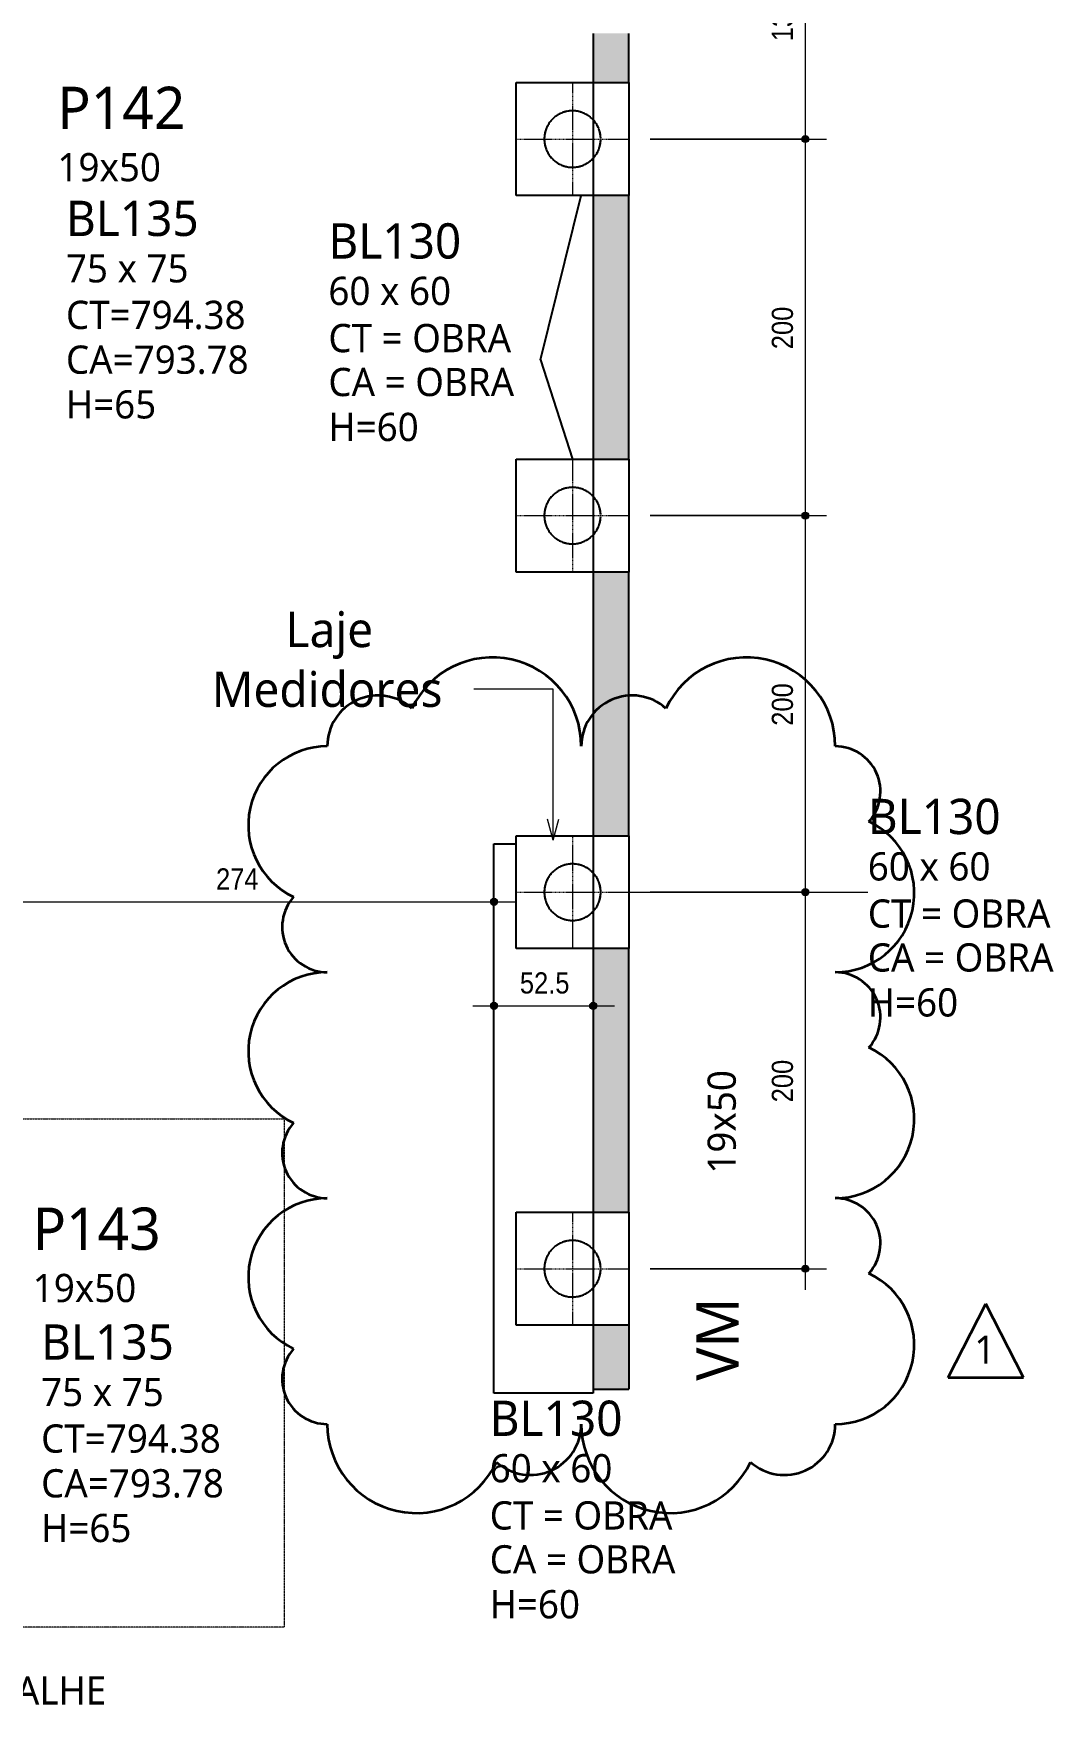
# Model space of a CAD drawing. Extents: x -2131 to 52870, y -3196 to 88043.
# Drawn here: x 46011 to 46553, y -1084 to -196 of the extents above; entities that cross this region are included whole.
import ezdxf

# ---------------------------------------------------------------- set-up
doc = ezdxf.new("R2010")
doc.units = 0
for name, pattern in [('Hidden', [0.714375, 0.47625, -0.238125]), ('Hidden 1_5', [0.22, 0.15, -0.07]), ('Traço', [0.635, 0.3175, -0.3175])]:
    doc.linetypes.add(name, pattern=pattern)
for name, color, linetype, lineweight in [('A-ANNO-DIMS', 7, 'Continuous', 9), ('A-ANNO-DIMS-75', 7, 'Continuous', 9), ('A-DETL-THIN', 7, 'Continuous', 25), ('A-FLOR', 7, 'Continuous', 25), ('G-ANNO-TEXT', 7, 'Continuous', 9), ('S-BEAM', 7, 'Continuous', 25), ('S-BEAM-HDLN', 7, 'Traço', 25), ('S-BEAM-IDEN', 7, 'Continuous', 9), ('S-COLS-IDEN', 7, 'Continuous', 9), ('S-FNDN', 7, 'Continuous', 25), ('S-FNDN-HDLN', 7, 'Traço', 18), ('S-FNDN-IDEN', 7, 'Continuous', 9)]:
    doc.layers.add(name, color=color, linetype=linetype, lineweight=lineweight)
doc.layers.add('A-DETL', color=7, linetype='Continuous', lineweight=18, true_color=0x00a600)
doc.layers.add('G-ANNO-REVC', color=1, linetype='Continuous', lineweight=35, true_color=0xff0000)
doc.styles.add('Fira Sans_3', font='', dxfattribs={"width": 0.9, "height": 11.25})
doc.styles.add('Gadugi', font='gadugi.ttf', dxfattribs={"height": 15})
doc.styles.add('Gadugi_6', font='gadugi.ttf', dxfattribs={"height": 22.5})
doc.styles.add('Gadugi_7', font='gadugi.ttf', dxfattribs={"height": 0.2})
doc.styles.add('Gadugi_8', font='gadugi.ttf', dxfattribs={"height": 18.75})
doc.styles.get('Fira Sans_3').set_extended_font_data('Fira Sans')
doc.dimstyles.new('PED_1_5mm_ESQ_3', dxfattribs={"dimscale": 30.48, "dimtxt": 15.344768, "dimasz": 0.492126, "dimexe": 0.369094, "dimexo": 0.369094, "dimgap": 0.073819, "dimtad": 1, "dimdec": 1, "dimrnd": 0.5, "dimdsep": 46, "dimtxsty": 'Fira Sans_3', "dimblk1": 'DOTSMALL', "dimblk2": 'DOTSMALL', "dimsah": 1, "dimcen": 0.09, "dimdle": 0.369094, "dimazin": 0, "dimtfac": 1, "dimtdec": 4, "dimtix": 1, "dimtmove": 0, "dimatfit": 3, "dimfxl": 1, "dimtvp": 1, "dimtolj": 1, "dimtzin": 0, "dimarcsym": 2})
doc.dimstyles.new('PED_1_5mm_ESQ_7', dxfattribs={"dimscale": 30.48, "dimtxt": 15.344768, "dimasz": 0.492126, "dimexe": 0.369094, "dimexo": 0.369094, "dimgap": 0.073819, "dimtad": 1, "dimdec": 1, "dimrnd": 0.5, "dimdsep": 46, "dimtxsty": 'Fira Sans_3', "dimblk1": 'DOTSMALL', "dimblk2": 'DOTSMALL', "dimsah": 1, "dimcen": 0.09, "dimdle": 0.369094, "dimazin": 0, "dimtfac": 1, "dimtdec": 4, "dimtix": 1, "dimtmove": 0, "dimatfit": 3, "dimfxl": 1, "dimtvp": 1, "dimtolj": 1, "dimtzin": 0, "dimarcsym": 2})

# ---------------------------------------------------------------- blocks, each defined once
blk = doc.blocks.new('PED_BLRET-1EST_R01_2019_muro_ - 60x60x60-3843966-PL C 001 - FORMA DO TÉRREO')
at = {"layer": 'S-FNDN', "linetype": 'Hidden', "lineweight": 18}
for p, q in [((0, 30), (0, -30)), ((-30, 0), (30, 0))]:
    blk.add_line(p, q, dxfattribs=at)
at = {"layer": 'S-FNDN-HDLN'}
blk.add_circle((0, 0), 15, dxfattribs=at)
blk = doc.blocks.new('DIMBLOCK178-PL C 001 - FORMA DO TÉRREO')
at = {"layer": 'A-ANNO-DIMS-75', "transparency": 16777216}
h = blk.add_hatch(color=256, dxfattribs=at)
edge = h.paths.add_edge_path(flags=0)
edge.add_arc((45981.18, -657.23), 1.88, 0, 360)
h = blk.add_hatch(color=256, dxfattribs=at)
edge = h.paths.add_edge_path(flags=0)
edge.add_arc((46255.38, -657.23), 1.88, 0, 360)
for p, q in [((45981.18, -678.19), (45981.18, -645.98)), ((46255.38, -665.83), (46255.38, -645.98)), ((45969.93, -657.23), (46266.63, -657.23)), ((45981.18, -657.23), (45981.18, -678.19)), ((46255.38, -657.23), (46255.38, -665.83))]:
    blk.add_line(p, q, dxfattribs=at)
for centre in [(45981.18, -657.23), (46255.38, -657.23)]:
    blk.add_circle(centre, 1.88, dxfattribs=at)
at = {"layer": 'A-ANNO-DIMS-75', "color": 0, "transparency": 16777216, "insert": (46107.66, -639.4), "char_height": 11.25, "width": 25.4959, "attachment_point": 1, "line_spacing_factor": 1.049215, "style": 'Fira Sans_3'}
blk.add_mtext('274', dxfattribs=at)
blk = doc.blocks.new('_DotSmall')
at = {"color": 0, "linetype": 'ByBlock', "const_width": 0.5}
blk.add_lwpolyline([(-0.0625, 0, 1), (0.0625, 0, 1)], format="xyb", close=True, dxfattribs=at)
blk = doc.blocks.new('DIMBLOCK179-PL C 001 - FORMA DO TÉRREO')
at = {"layer": 'A-ANNO-DIMS-75', "transparency": 16777216}
h = blk.add_hatch(color=256, dxfattribs=at)
edge = h.paths.add_edge_path(flags=0)
edge.add_arc((46255.38, -712.46), 1.88, 0, 360)
h = blk.add_hatch(color=256, dxfattribs=at)
edge = h.paths.add_edge_path(flags=0)
edge.add_arc((46308.11, -712.46), 1.88, 0, 360)
for p, q in [((46255.38, -721.06), (46255.38, -701.21)), ((46308.11, -721.06), (46308.11, -701.21)), ((46244.13, -712.46), (46319.36, -712.46)), ((46255.38, -712.46), (46255.38, -721.06)), ((46308.11, -712.46), (46308.11, -721.06))]:
    blk.add_line(p, q, dxfattribs=at)
for centre in [(46255.38, -712.46), (46308.11, -712.46)]:
    blk.add_circle(centre, 1.88, dxfattribs=at)
at = {"layer": 'A-ANNO-DIMS-75', "color": 0, "transparency": 16777216, "insert": (46269.15, -694.63), "char_height": 11.25, "width": 30.2174, "attachment_point": 1, "line_spacing_factor": 1.049215, "style": 'Fira Sans_3'}
blk.add_mtext('52.5', dxfattribs=at)
blk = doc.blocks.new('DIMBLOCK587-PL C 001 - FORMA DO TÉRREO')
at = {"layer": 'A-ANNO-DIMS-75', "transparency": 16777216}
h = blk.add_hatch(color=256, dxfattribs=at)
edge = h.paths.add_edge_path(flags=0)
edge.add_arc((46420.87, -652.06), 1.88, 0, 360)
h = blk.add_hatch(color=256, dxfattribs=at)
edge = h.paths.add_edge_path(flags=0)
edge.add_arc((46420.87, -852.06), 1.88, 0, 360)
for p, q in [((46338.36, -652.06), (46432.12, -652.06)), ((46420.87, -652.06), (46338.36, -652.06)), ((46420.87, -863.31), (46420.87, -652.06)), ((46338.36, -852.06), (46432.12, -852.06)), ((46420.87, -852.06), (46338.36, -852.06))]:
    blk.add_line(p, q, dxfattribs=at)
for centre in [(46420.87, -652.06), (46420.87, -852.06)]:
    blk.add_circle(centre, 1.88, dxfattribs=at)
at = {"layer": 'A-ANNO-DIMS-75', "color": 0, "transparency": 16777216, "insert": (46403.04, -763.67), "char_height": 11.25, "width": 27.8567, "attachment_point": 1, "rotation": 90, "line_spacing_factor": 1.049215, "style": 'Fira Sans_3'}
blk.add_mtext('200', dxfattribs=at)
blk = doc.blocks.new('DIMBLOCK588-PL C 001 - FORMA DO TÉRREO')
at = {"layer": 'A-ANNO-DIMS-75', "transparency": 16777216}
h = blk.add_hatch(color=256, dxfattribs=at)
edge = h.paths.add_edge_path(flags=0)
edge.add_arc((46420.87, -452.06), 1.88, 0, 360)
h = blk.add_hatch(color=256, dxfattribs=at)
edge = h.paths.add_edge_path(flags=0)
edge.add_arc((46420.87, -652.06), 1.88, 0, 360)
for p, q in [((46338.36, -452.06), (46432.12, -452.06)), ((46420.87, -452.06), (46338.36, -452.06)), ((46420.87, -652.06), (46420.87, -452.06)), ((46338.36, -652.06), (46432.12, -652.06)), ((46420.87, -652.06), (46338.36, -652.06))]:
    blk.add_line(p, q, dxfattribs=at)
for centre in [(46420.87, -452.06), (46420.87, -652.06)]:
    blk.add_circle(centre, 1.88, dxfattribs=at)
at = {"layer": 'A-ANNO-DIMS-75', "color": 0, "transparency": 16777216, "insert": (46403.04, -563.67), "char_height": 11.25, "width": 27.8567, "attachment_point": 1, "rotation": 90, "line_spacing_factor": 1.049215, "style": 'Fira Sans_3'}
blk.add_mtext('200', dxfattribs=at)
blk = doc.blocks.new('DIMBLOCK589-PL C 001 - FORMA DO TÉRREO')
at = {"layer": 'A-ANNO-DIMS-75', "transparency": 16777216}
h = blk.add_hatch(color=256, dxfattribs=at)
edge = h.paths.add_edge_path(flags=0)
edge.add_arc((46420.87, -252.06), 1.88, 0, 360)
h = blk.add_hatch(color=256, dxfattribs=at)
edge = h.paths.add_edge_path(flags=0)
edge.add_arc((46420.87, -452.06), 1.88, 0, 360)
for p, q in [((46338.36, -252.06), (46432.12, -252.06)), ((46420.87, -252.06), (46338.36, -252.06)), ((46420.87, -452.06), (46420.87, -252.06)), ((46338.36, -452.06), (46432.12, -452.06)), ((46420.87, -452.06), (46338.36, -452.06))]:
    blk.add_line(p, q, dxfattribs=at)
for centre in [(46420.87, -252.06), (46420.87, -452.06)]:
    blk.add_circle(centre, 1.88, dxfattribs=at)
at = {"layer": 'A-ANNO-DIMS-75', "color": 0, "transparency": 16777216, "insert": (46403.04, -363.67), "char_height": 11.25, "width": 27.8567, "attachment_point": 1, "rotation": 90, "line_spacing_factor": 1.049215, "style": 'Fira Sans_3'}
blk.add_mtext('200', dxfattribs=at)
blk = doc.blocks.new('DIMBLOCK590-PL C 001 - FORMA DO TÉRREO')
at = {"layer": 'A-ANNO-DIMS-75', "transparency": 16777216}
h = blk.add_hatch(color=256, dxfattribs=at)
edge = h.paths.add_edge_path(flags=0)
edge.add_arc((46420.87, -116.45), 1.88, 0, 360)
h = blk.add_hatch(color=256, dxfattribs=at)
edge = h.paths.add_edge_path(flags=0)
edge.add_arc((46420.87, -252.06), 1.88, 0, 360)
for p, q in [((46429.46, -116.45), (46409.62, -116.45)), ((46420.87, -252.06), (46420.87, -116.45)), ((46420.87, -116.45), (46429.46, -116.45)), ((46338.36, -252.06), (46432.12, -252.06)), ((46420.87, -252.06), (46338.36, -252.06))]:
    blk.add_line(p, q, dxfattribs=at)
for centre in [(46420.87, -116.45), (46420.87, -252.06)]:
    blk.add_circle(centre, 1.88, dxfattribs=at)
at = {"layer": 'A-ANNO-DIMS-75', "color": 0, "transparency": 16777216, "insert": (46403.04, -200.09), "char_height": 11.25, "width": 38.0078, "attachment_point": 1, "rotation": 90, "line_spacing_factor": 1.049215, "style": 'Fira Sans_3'}
blk.add_mtext('135.5', dxfattribs=at)
blk = doc.blocks.new('PED_TAG_BLOCO - BLOCO-3844252-PL C 001 - FORMA DO TÉRREO')
at = {"layer": 'S-FNDN-IDEN', "char_height": 0.2, "attachment_point": 1, "style": 'Gadugi_7'}
for s, insert, width in [('CT = OBRA', (-0.977, -0.998), 1.71561), ('CA = OBRA', (-0.977, -1.309), 1.7557)]:
    blk.add_mtext(s, dxfattribs=dict(at, insert=insert, width=width))
blk = doc.blocks.new('Family - ___-3895175-PL C 001 - FORMA DO TÉRREO')
at = {"layer": 'G-ANNO-REVC'}
for centre, radius, start, end in [((2014.5, -574.59), 47.25, 0, 154.79123), ((2149.5, -574.59), 47.25, 0, 154.79123), ((1953.75, -574.59), 27, 48.18969, 180), ((2088.75, -574.59), 27, 48.18969, 180), ((1926.75, -616.59), 42, 90, 244.79123), ((2196.75, -598.59), 24, 318.18969, 90), ((2196.75, -652.59), 42, 270, 64.79123), ((1926.75, -670.59), 24, 138.18969, 270), ((1926.75, -736.59), 42, 90, 244.79123), ((2196.75, -718.59), 24, 318.18969, 90), ((2196.75, -772.59), 42, 270, 64.79123), ((1926.75, -790.59), 24, 138.18969, 270), ((1926.75, -856.59), 42, 90, 244.79123), ((2196.75, -838.59), 24, 318.18969, 90), ((2196.75, -892.59), 42, 270, 64.79123), ((1926.75, -910.59), 24, 138.18969, 270), ((1974, -934.59), 47.25, 180, 334.79123), ((2034.75, -934.59), 27, 228.18969, 360), ((2109, -934.59), 47.25, 180, 334.79123), ((2169.75, -934.59), 27, 228.18969, 360)]:
    blk.add_arc(centre, radius, start, end, dxfattribs=at)

msp = doc.modelspace()

# ---------------------------------------------------------------- hatches: boundary and pattern name
at = {"layer": 'S-BEAM', "true_color": 0x800080}
for points in [[(46308.109, -222.058), (46327.109, -222.058), (46327.109, -195.949), (46308.109, -195.949)], [(46327.109, -422.058), (46327.109, -282.058), (46308.109, -282.058), (46308.109, -422.058)], [(46327.109, -622.058), (46327.109, -482.058), (46308.109, -482.058), (46308.109, -622.058)], [(46308.109, -822.058), (46327.109, -822.058), (46327.109, -682.058), (46308.109, -682.058), (46308.109, -794.071)], [(46308.109, -915.949), (46327.109, -915.949), (46327.109, -882.058), (46308.109, -882.058)]]:
    msp.add_hatch(color=216, dxfattribs=at).paths.add_polyline_path(points, flags=0)

# ---------------------------------------------------------------- linework, layer by layer
at = {"layer": 'A-DETL', "color": 7, "linetype": 'Hidden 1_5'}
for p, q in [((45863.849, -772.396), (46143.849, -772.396)), ((46143.849, -772.396), (46143.849, -1042.396)), ((46143.849, -1042.396), (45863.849, -1042.396))]:
    msp.add_line(p, q, dxfattribs=at)
at = {"layer": 'A-DETL', "color": 1, "lineweight": 35, "true_color": 0xff0000}
for p, q in [((46496.79, -909.85), (46516.766, -870.646)), ((46536.741, -909.85), (46516.766, -870.646)), ((46496.79, -909.85), (46536.741, -909.85))]:
    msp.add_line(p, q, dxfattribs=at)
at = {"layer": 'A-DETL-THIN'}
for q in [(46301.808, -282.058), (46297.173, -422.058)]:
    msp.add_line((46280.039, -369.37), q, dxfattribs=at)
at = {"layer": 'A-FLOR'}
for p, q in [((46255.375, -626.404), (46267.109, -626.314)), ((46255.375, -918.161), (46255.375, -626.404)), ((46308.109, -918.161), (46255.375, -918.161)), ((46308.109, -915.949), (46308.109, -918.161))]:
    msp.add_line(p, q, dxfattribs=at)
at = {"layer": 'G-ANNO-TEXT'}
for p, q in [((46245.145, -544.279), (46244.669, -544.279)), ((46286.803, -544.279), (46245.145, -544.279)), ((46286.803, -624.493), (46286.803, -544.279)), ((46286.803, -624.493), (46283.788, -613.243)), ((46286.803, -624.493), (46289.817, -613.243))]:
    msp.add_line(p, q, dxfattribs=at)
at = {"layer": 'S-BEAM'}
for p, q in [((46308.109, -195.949), (46308.109, -222.058)), ((46327.109, -222.058), (46327.109, -195.949)), ((46308.109, -282.058), (46308.109, -422.058)), ((46327.109, -422.058), (46327.109, -282.058)), ((46308.109, -482.058), (46308.109, -622.058)), ((46327.109, -622.058), (46327.109, -482.058)), ((46308.109, -682.058), (46308.109, -822.058)), ((46327.109, -822.058), (46327.109, -682.058)), ((46308.109, -882.058), (46308.109, -915.949)), ((46327.109, -882.058), (46327.109, -915.949)), ((46308.109, -915.949), (46327.109, -915.949))]:
    msp.add_line(p, q, dxfattribs=at)
at = {"layer": 'S-BEAM-HDLN', "linetype": 'Continuous'}
for p, q in [((46308.109, -222.058), (46308.109, -282.058)), ((46308.109, -422.058), (46308.109, -482.058)), ((46308.109, -622.058), (46308.109, -682.058)), ((46308.109, -822.058), (46308.109, -882.058))]:
    msp.add_line(p, q, dxfattribs=at)
at = {"layer": 'S-FNDN'}
for p, q in [((46267.109, -282.058), (46267.109, -222.058)), ((46267.109, -222.058), (46327.109, -222.058)), ((46327.109, -222.058), (46327.109, -282.058)), ((46327.109, -282.058), (46267.109, -282.058)), ((46267.109, -482.058), (46267.109, -422.058)), ((46267.109, -422.058), (46327.109, -422.058)), ((46327.109, -422.058), (46327.109, -482.058)), ((46327.109, -482.058), (46267.109, -482.058)), ((46267.109, -682.058), (46267.109, -622.058)), ((46267.109, -622.058), (46327.109, -622.058)), ((46327.109, -622.058), (46327.109, -682.058)), ((46327.109, -682.058), (46267.109, -682.058)), ((46267.109, -882.058), (46267.109, -822.058)), ((46267.109, -822.058), (46327.109, -822.058)), ((46327.109, -822.058), (46327.109, -882.058)), ((46327.109, -882.058), (46267.109, -882.058))]:
    msp.add_line(p, q, dxfattribs=at)
for centre, start, end in [((46297.109, -252.058), 121.016297, 126.018631), ((46297.109, -252.058), 117.48585, 124.885927), ((46297.109, -252.058), 117.179599, 118.983703), ((46297.109, -252.058), 108.450788, 117.291754), ((46297.109, -252.058), 103.913726, 110.141308), ((46297.109, -252.058), 100.706521, 108.020047), ((46297.109, -252.058), 101.433224, 103.755831), ((46297.109, -252.058), 91.621604, 100.52478), ((46297.109, -252.058), 87.737574, 94.335173), ((46297.109, -252.058), 83.929642, 91.112734), ((46297.109, -252.058), 85.664827, 87.551494), ((46297.109, -252.058), 74.757938, 83.758746), ((46297.109, -252.058), 71.521963, 78.566776), ((46297.109, -252.058), 67.154659, 74.136178), ((46297.109, -252.058), 69.858692, 71.295063), ((46297.109, -252.058), 57.830028, 66.993359), ((46297.109, -252.058), 55.228742, 62.820401), ((46297.109, -252.058), 50.38113, 57.03082), ((46297.109, -252.058), 164.355085, 168.478037), ((46297.109, -252.058), 158.84132, 167.602625), ((46297.109, -252.058), 151.054897, 158.546166), ((46297.109, -252.058), 152.448506, 158.35287), ((46297.109, -252.058), 148.636479, 152.262426), ((46297.109, -252.058), 142.054812, 150.830122), ((46297.109, -252.058), 141.758492, 142.053805), ((46297.109, -252.058), 134.268335, 141.725117), ((46297.109, -252.058), 136.244169, 141.080644), ((46297.109, -252.058), 132.912365, 136.086274), ((46297.109, -252.058), 125.259397, 134.060043), ((46297.109, -252.058), 53.981369, 54.937558), ((46297.109, -252.058), 40.760553, 50.228379), ((46297.109, -252.058), 38.759958, 47.087635), ((46297.109, -252.058), 33.608694, 39.641868), ((46297.109, -252.058), 37.946195, 38.35287), ((46297.109, -252.058), 23.266097, 33.463606), ((46297.109, -252.058), 21.758492, 31.363521), ((46297.109, -252.058), 16.837055, 21.401851), ((46297.109, -252.058), 2.796196, 16.698873), ((46297.109, -252.058), 1.596983, 15.644915), ((46297.109, -252.058), 175.62159, 180), ((46297.109, -252.058), 180, 184.37841), ((46297.109, -252.058), 175.228742, 178.403017), ((46297.109, -252.058), 181.596983, 184.771258), ((46297.109, -252.058), 167.846765, 175.354381), ((46297.109, -252.058), 184.645619, 192.153235), ((46297.109, -252.058), 168.704937, 174.937558), ((46297.109, -252.058), 185.062442, 191.295063), ((46297.109, -252.058), 191.521963, 195.644915), ((46297.109, -252.058), 192.397375, 201.15868), ((46297.109, -252.058), 338.598149, 343.162945), ((46297.109, -252.058), 343.301127, 357.203804), ((46297.109, -252.058), 344.355085, 358.403017), ((46297.109, -252.058), 201.453834, 208.945103), ((46297.109, -252.058), 201.64713, 207.551494), ((46297.109, -252.058), 207.737574, 211.363521), ((46297.109, -252.058), 209.169878, 217.945188), ((46297.109, -252.058), 217.946195, 218.241508), ((46297.109, -252.058), 218.274883, 225.731665), ((46297.109, -252.058), 218.919356, 223.755831), ((46297.109, -252.058), 223.913726, 227.087635), ((46297.109, -252.058), 225.939957, 234.740603), ((46297.109, -252.058), 233.981369, 238.983703), ((46297.109, -252.058), 235.114073, 242.51415), ((46297.109, -252.058), 241.016297, 242.820401), ((46297.109, -252.058), 242.708246, 251.549212), ((46297.109, -252.058), 249.858692, 256.086274), ((46297.109, -252.058), 285.863822, 292.845341), ((46297.109, -252.058), 288.704937, 290.141308), ((46297.109, -252.058), 293.006641, 302.169972), ((46297.109, -252.058), 297.179599, 304.771258), ((46297.109, -252.058), 302.96918, 309.61887), ((46297.109, -252.058), 305.062442, 306.018631), ((46297.109, -252.058), 309.771621, 319.239447), ((46297.109, -252.058), 312.912365, 321.240042), ((46297.109, -252.058), 320.358132, 326.391306), ((46297.109, -252.058), 321.64713, 322.053805), ((46297.109, -252.058), 326.536394, 336.733903), ((46297.109, -252.058), 328.636479, 338.241508), ((46297.109, -252.058), 251.979953, 259.293479), ((46297.109, -252.058), 256.244169, 258.566776), ((46297.109, -252.058), 259.47522, 268.378396), ((46297.109, -252.058), 265.664827, 272.262426), ((46297.109, -252.058), 268.887266, 276.070358), ((46297.109, -252.058), 272.448506, 274.335173), ((46297.109, -252.058), 276.241254, 285.242062), ((46297.109, -252.058), 281.433224, 288.478037), ((46297.109, -452.058), 142.054812, 150.830122), ((46297.109, -452.058), 141.758492, 142.053805), ((46297.109, -452.058), 134.268335, 141.725117), ((46297.109, -452.058), 136.244169, 141.080644), ((46297.109, -452.058), 132.912365, 136.086274), ((46297.109, -452.058), 125.259397, 134.060043), ((46297.109, -452.058), 121.016297, 126.018631), ((46297.109, -452.058), 117.48585, 124.885927), ((46297.109, -452.058), 117.179599, 118.983703), ((46297.109, -452.058), 108.450788, 117.291754), ((46297.109, -452.058), 103.913726, 110.141308), ((46297.109, -452.058), 100.706521, 108.020047), ((46297.109, -452.058), 101.433224, 103.755831), ((46297.109, -452.058), 91.621604, 100.52478), ((46297.109, -452.058), 87.737574, 94.335173), ((46297.109, -452.058), 83.929642, 91.112734), ((46297.109, -452.058), 85.664827, 87.551494), ((46297.109, -452.058), 74.757938, 83.758746), ((46297.109, -452.058), 71.521963, 78.566776), ((46297.109, -452.058), 67.154659, 74.136178), ((46297.109, -452.058), 69.858692, 71.295063), ((46297.109, -452.058), 57.830028, 66.993359), ((46297.109, -452.058), 55.228742, 62.820401), ((46297.109, -452.058), 50.38113, 57.03082), ((46297.109, -452.058), 53.981369, 54.937558), ((46297.109, -452.058), 40.760553, 50.228379), ((46297.109, -452.058), 38.759958, 47.087635), ((46297.109, -452.058), 33.608694, 39.641868), ((46297.109, -452.058), 37.946195, 38.35287), ((46297.109, -452.058), 23.266097, 33.463606), ((46297.109, -452.058), 175.62159, 180), ((46297.109, -452.058), 180, 184.37841), ((46297.109, -452.058), 175.228742, 178.403017), ((46297.109, -452.058), 181.596983, 184.771258), ((46297.109, -452.058), 167.846765, 175.354381), ((46297.109, -452.058), 168.704937, 174.937558), ((46297.109, -452.058), 164.355085, 168.478037), ((46297.109, -452.058), 158.84132, 167.602625), ((46297.109, -452.058), 151.054897, 158.546166), ((46297.109, -452.058), 152.448506, 158.35287), ((46297.109, -452.058), 148.636479, 152.262426), ((46297.109, -452.058), 21.758492, 31.363521), ((46297.109, -452.058), 16.837055, 21.401851), ((46297.109, -452.058), 2.796196, 16.698873), ((46297.109, -452.058), 1.596983, 15.644915), ((46297.109, -452.058), 344.355085, 358.403017), ((46297.109, -452.058), 184.645619, 192.153235), ((46297.109, -452.058), 185.062442, 191.295063), ((46297.109, -452.058), 191.521963, 195.644915), ((46297.109, -452.058), 192.397375, 201.15868), ((46297.109, -452.058), 201.453834, 208.945103), ((46297.109, -452.058), 201.64713, 207.551494), ((46297.109, -452.058), 207.737574, 211.363521), ((46297.109, -452.058), 209.169878, 217.945188), ((46297.109, -452.058), 217.946195, 218.241508), ((46297.109, -452.058), 218.274883, 225.731665), ((46297.109, -452.058), 218.919356, 223.755831), ((46297.109, -452.058), 312.912365, 321.240042), ((46297.109, -452.058), 320.358132, 326.391306), ((46297.109, -452.058), 321.64713, 322.053805), ((46297.109, -452.058), 326.536394, 336.733903), ((46297.109, -452.058), 328.636479, 338.241508), ((46297.109, -452.058), 338.598149, 343.162945), ((46297.109, -452.058), 343.301127, 357.203804), ((46297.109, -452.058), 223.913726, 227.087635), ((46297.109, -452.058), 225.939957, 234.740603), ((46297.109, -452.058), 233.981369, 238.983703), ((46297.109, -452.058), 235.114073, 242.51415), ((46297.109, -452.058), 241.016297, 242.820401), ((46297.109, -452.058), 242.708246, 251.549212), ((46297.109, -452.058), 249.858692, 256.086274), ((46297.109, -452.058), 251.979953, 259.293479), ((46297.109, -452.058), 256.244169, 258.566776), ((46297.109, -452.058), 259.47522, 268.378396), ((46297.109, -452.058), 265.664827, 272.262426), ((46297.109, -452.058), 268.887266, 276.070358), ((46297.109, -452.058), 272.448506, 274.335173), ((46297.109, -452.058), 276.241254, 285.242062), ((46297.109, -452.058), 281.433224, 288.478037), ((46297.109, -452.058), 285.863822, 292.845341), ((46297.109, -452.058), 288.704937, 290.141308), ((46297.109, -452.058), 293.006641, 302.169972), ((46297.109, -452.058), 297.179599, 304.771258), ((46297.109, -452.058), 302.96918, 309.61887), ((46297.109, -452.058), 305.062442, 306.018631), ((46297.109, -452.058), 309.771621, 319.239447), ((46297.109, -652.058), 117.48585, 124.885927), ((46297.109, -652.058), 117.179599, 118.983703), ((46297.109, -652.058), 108.450788, 117.291754), ((46297.109, -652.058), 103.913726, 110.141308), ((46297.109, -652.058), 100.706521, 108.020047), ((46297.109, -652.058), 101.433224, 103.755831), ((46297.109, -652.058), 91.621604, 100.52478), ((46297.109, -652.058), 87.737574, 94.335173), ((46297.109, -652.058), 83.929642, 91.112734), ((46297.109, -652.058), 85.664827, 87.551494), ((46297.109, -652.058), 74.757938, 83.758746), ((46297.109, -652.058), 71.521963, 78.566776), ((46297.109, -652.058), 67.154659, 74.136178), ((46297.109, -652.058), 69.858692, 71.295063), ((46297.109, -652.058), 57.830028, 66.993359), ((46297.109, -652.058), 55.228742, 62.820401), ((46297.109, -652.058), 158.84132, 167.602625), ((46297.109, -652.058), 151.054897, 158.546166), ((46297.109, -652.058), 152.448506, 158.35287), ((46297.109, -652.058), 148.636479, 152.262426), ((46297.109, -652.058), 142.054812, 150.830122), ((46297.109, -652.058), 141.758492, 142.053805), ((46297.109, -652.058), 134.268335, 141.725117), ((46297.109, -652.058), 136.244169, 141.080644), ((46297.109, -652.058), 132.912365, 136.086274), ((46297.109, -652.058), 125.259397, 134.060043), ((46297.109, -652.058), 121.016297, 126.018631), ((46297.109, -652.058), 50.38113, 57.03082), ((46297.109, -652.058), 53.981369, 54.937558), ((46297.109, -652.058), 40.760553, 50.228379), ((46297.109, -652.058), 38.759958, 47.087635), ((46297.109, -652.058), 33.608694, 39.641868), ((46297.109, -652.058), 37.946195, 38.35287), ((46297.109, -652.058), 23.266097, 33.463606), ((46297.109, -652.058), 21.758492, 31.363521), ((46297.109, -652.058), 16.837055, 21.401851), ((46297.109, -652.058), 2.796196, 16.698873), ((46297.109, -652.058), 175.62159, 180), ((46297.109, -652.058), 180, 184.37841), ((46297.109, -652.058), 175.228742, 178.403017), ((46297.109, -652.058), 181.596983, 184.771258), ((46297.109, -652.058), 167.846765, 175.354381), ((46297.109, -652.058), 184.645619, 192.153235), ((46297.109, -652.058), 168.704937, 174.937558), ((46297.109, -652.058), 185.062442, 191.295063), ((46297.109, -652.058), 164.355085, 168.478037), ((46297.109, -652.058), 191.521963, 195.644915), ((46297.109, -652.058), 192.397375, 201.15868), ((46297.109, -652.058), 338.598149, 343.162945), ((46297.109, -652.058), 343.301127, 357.203804), ((46297.109, -652.058), 1.596983, 15.644915), ((46297.109, -652.058), 344.355085, 358.403017), ((46297.109, -652.058), 201.453834, 208.945103), ((46297.109, -652.058), 201.64713, 207.551494), ((46297.109, -652.058), 207.737574, 211.363521), ((46297.109, -652.058), 209.169878, 217.945188), ((46297.109, -652.058), 217.946195, 218.241508), ((46297.109, -652.058), 218.274883, 225.731665), ((46297.109, -652.058), 218.919356, 223.755831), ((46297.109, -652.058), 223.913726, 227.087635), ((46297.109, -652.058), 225.939957, 234.740603), ((46297.109, -652.058), 233.981369, 238.983703), ((46297.109, -652.058), 235.114073, 242.51415), ((46297.109, -652.058), 241.016297, 242.820401), ((46297.109, -652.058), 242.708246, 251.549212), ((46297.109, -652.058), 293.006641, 302.169972), ((46297.109, -652.058), 297.179599, 304.771258), ((46297.109, -652.058), 302.96918, 309.61887), ((46297.109, -652.058), 305.062442, 306.018631), ((46297.109, -652.058), 309.771621, 319.239447), ((46297.109, -652.058), 312.912365, 321.240042), ((46297.109, -652.058), 320.358132, 326.391306), ((46297.109, -652.058), 321.64713, 322.053805), ((46297.109, -652.058), 326.536394, 336.733903), ((46297.109, -652.058), 328.636479, 338.241508), ((46297.109, -652.058), 249.858692, 256.086274), ((46297.109, -652.058), 251.979953, 259.293479), ((46297.109, -652.058), 256.244169, 258.566776), ((46297.109, -652.058), 259.47522, 268.378396), ((46297.109, -652.058), 265.664827, 272.262426), ((46297.109, -652.058), 268.887266, 276.070358), ((46297.109, -652.058), 272.448506, 274.335173), ((46297.109, -652.058), 276.241254, 285.242062), ((46297.109, -652.058), 281.433224, 288.478037), ((46297.109, -652.058), 285.863822, 292.845341), ((46297.109, -652.058), 288.704937, 290.141308), ((46297.109, -852.058), 142.054812, 150.830122), ((46297.109, -852.058), 141.758492, 142.053805), ((46297.109, -852.058), 134.268335, 141.725117), ((46297.109, -852.058), 136.244169, 141.080644), ((46297.109, -852.058), 132.912365, 136.086274), ((46297.109, -852.058), 125.259397, 134.060043), ((46297.109, -852.058), 121.016297, 126.018631), ((46297.109, -852.058), 117.48585, 124.885927), ((46297.109, -852.058), 117.179599, 118.983703), ((46297.109, -852.058), 108.450788, 117.291754), ((46297.109, -852.058), 103.913726, 110.141308), ((46297.109, -852.058), 100.706521, 108.020047), ((46297.109, -852.058), 101.433224, 103.755831), ((46297.109, -852.058), 91.621604, 100.52478), ((46297.109, -852.058), 87.737574, 94.335173), ((46297.109, -852.058), 83.929642, 91.112734), ((46297.109, -852.058), 85.664827, 87.551494), ((46297.109, -852.058), 74.757938, 83.758746), ((46297.109, -852.058), 71.521963, 78.566776), ((46297.109, -852.058), 67.154659, 74.136178), ((46297.109, -852.058), 69.858692, 71.295063), ((46297.109, -852.058), 57.830028, 66.993359), ((46297.109, -852.058), 55.228742, 62.820401), ((46297.109, -852.058), 50.38113, 57.03082), ((46297.109, -852.058), 53.981369, 54.937558), ((46297.109, -852.058), 40.760553, 50.228379), ((46297.109, -852.058), 38.759958, 47.087635), ((46297.109, -852.058), 33.608694, 39.641868), ((46297.109, -852.058), 37.946195, 38.35287), ((46297.109, -852.058), 175.62159, 180), ((46297.109, -852.058), 180, 184.37841), ((46297.109, -852.058), 175.228742, 178.403017), ((46297.109, -852.058), 167.846765, 175.354381), ((46297.109, -852.058), 168.704937, 174.937558), ((46297.109, -852.058), 164.355085, 168.478037), ((46297.109, -852.058), 158.84132, 167.602625), ((46297.109, -852.058), 151.054897, 158.546166), ((46297.109, -852.058), 152.448506, 158.35287), ((46297.109, -852.058), 148.636479, 152.262426), ((46297.109, -852.058), 23.266097, 33.463606), ((46297.109, -852.058), 21.758492, 31.363521), ((46297.109, -852.058), 16.837055, 21.401851), ((46297.109, -852.058), 2.796196, 16.698873), ((46297.109, -852.058), 1.596983, 15.644915), ((46297.109, -852.058), 181.596983, 184.771258), ((46297.109, -852.058), 184.645619, 192.153235), ((46297.109, -852.058), 185.062442, 191.295063), ((46297.109, -852.058), 191.521963, 195.644915), ((46297.109, -852.058), 192.397375, 201.15868), ((46297.109, -852.058), 201.453834, 208.945103), ((46297.109, -852.058), 201.64713, 207.551494), ((46297.109, -852.058), 207.737574, 211.363521), ((46297.109, -852.058), 209.169878, 217.945188), ((46297.109, -852.058), 320.358132, 326.391306), ((46297.109, -852.058), 326.536394, 336.733903), ((46297.109, -852.058), 328.636479, 338.241508), ((46297.109, -852.058), 338.598149, 343.162945), ((46297.109, -852.058), 343.301127, 357.203804), ((46297.109, -852.058), 344.355085, 358.403017), ((46297.109, -852.058), 217.946195, 218.241508), ((46297.109, -852.058), 218.274883, 225.731665), ((46297.109, -852.058), 218.919356, 223.755831), ((46297.109, -852.058), 223.913726, 227.087635), ((46297.109, -852.058), 225.939957, 234.740603), ((46297.109, -852.058), 233.981369, 238.983703), ((46297.109, -852.058), 235.114073, 242.51415), ((46297.109, -852.058), 241.016297, 242.820401), ((46297.109, -852.058), 242.708246, 251.549212), ((46297.109, -852.058), 249.858692, 256.086274), ((46297.109, -852.058), 251.979953, 259.293479), ((46297.109, -852.058), 256.244169, 258.566776), ((46297.109, -852.058), 259.47522, 268.378396), ((46297.109, -852.058), 265.664827, 272.262426), ((46297.109, -852.058), 268.887266, 276.070358), ((46297.109, -852.058), 272.448506, 274.335173), ((46297.109, -852.058), 276.241254, 285.242062), ((46297.109, -852.058), 281.433224, 288.478037), ((46297.109, -852.058), 285.863822, 292.845341), ((46297.109, -852.058), 288.704937, 290.141308), ((46297.109, -852.058), 293.006641, 302.169972), ((46297.109, -852.058), 297.179599, 304.771258), ((46297.109, -852.058), 302.96918, 309.61887), ((46297.109, -852.058), 305.062442, 306.018631), ((46297.109, -852.058), 309.771621, 319.239447), ((46297.109, -852.058), 312.912365, 321.240042), ((46297.109, -852.058), 321.64713, 322.053805)]:
    msp.add_arc(centre, 15, start, end, dxfattribs=at)
at = {"layer": 'S-FNDN-HDLN'}
for centre, start, end in [((46297.109, -252.058), 110.496864, 116.965538), ((46297.109, -252.058), 98.919356, 101.186557), ((46297.109, -252.058), 94.626358, 98.241508), ((46297.109, -252.058), 81.64713, 85.373642), ((46297.109, -252.058), 78.813443, 81.240042), ((46297.109, -252.058), 65.062442, 69.503136), ((46297.109, -252.058), 63.034462, 64.771258), ((46297.109, -252.058), 159.628922, 164.2014), ((46297.109, -252.058), 142.69296, 148.466938), ((46297.109, -252.058), 126.47543, 132.723202), ((46297.109, -252.058), 48.704937, 53.52457), ((46297.109, -252.058), 47.276798, 48.478037), ((46297.109, -252.058), 32.448506, 37.30704), ((46297.109, -252.058), 31.533062, 32.262426), ((46297.109, -252.058), 16.244169, 20.371078), ((46297.109, -252.058), 15.7986, 16.086274), ((46297.109, -252.058), 195.7986, 200.371078), ((46297.109, -252.058), 339.628922, 343.755831), ((46297.109, -252.058), 343.913726, 344.2014), ((46297.109, -252.058), 211.533062, 217.30704), ((46297.109, -252.058), 227.276798, 233.52457), ((46297.109, -252.058), 243.034462, 249.503136), ((46297.109, -252.058), 290.496864, 294.937558), ((46297.109, -252.058), 295.228742, 296.965538), ((46297.109, -252.058), 306.47543, 311.295063), ((46297.109, -252.058), 311.521963, 312.723202), ((46297.109, -252.058), 322.69296, 327.551494), ((46297.109, -252.058), 327.737574, 328.466938), ((46297.109, -252.058), 258.813443, 261.080644), ((46297.109, -252.058), 261.758492, 265.373642), ((46297.109, -252.058), 274.626358, 278.35287), ((46297.109, -252.058), 278.759958, 281.186557), ((46297.109, -452.058), 142.69296, 148.466938), ((46297.109, -452.058), 126.47543, 132.723202), ((46297.109, -452.058), 110.496864, 116.965538), ((46297.109, -452.058), 98.919356, 101.186557), ((46297.109, -452.058), 94.626358, 98.241508), ((46297.109, -452.058), 81.64713, 85.373642), ((46297.109, -452.058), 78.813443, 81.240042), ((46297.109, -452.058), 65.062442, 69.503136), ((46297.109, -452.058), 63.034462, 64.771258), ((46297.109, -452.058), 48.704937, 53.52457), ((46297.109, -452.058), 47.276798, 48.478037), ((46297.109, -452.058), 32.448506, 37.30704), ((46297.109, -452.058), 159.628922, 164.2014), ((46297.109, -452.058), 31.533062, 32.262426), ((46297.109, -452.058), 16.244169, 20.371078), ((46297.109, -452.058), 15.7986, 16.086274), ((46297.109, -452.058), 195.7986, 200.371078), ((46297.109, -452.058), 211.533062, 217.30704), ((46297.109, -452.058), 322.69296, 327.551494), ((46297.109, -452.058), 327.737574, 328.466938), ((46297.109, -452.058), 339.628922, 343.755831), ((46297.109, -452.058), 343.913726, 344.2014), ((46297.109, -452.058), 227.276798, 233.52457), ((46297.109, -452.058), 243.034462, 249.503136), ((46297.109, -452.058), 258.813443, 261.080644), ((46297.109, -452.058), 261.758492, 265.373642), ((46297.109, -452.058), 274.626358, 278.35287), ((46297.109, -452.058), 278.759958, 281.186557), ((46297.109, -452.058), 290.496864, 294.937558), ((46297.109, -452.058), 295.228742, 296.965538), ((46297.109, -452.058), 306.47543, 311.295063), ((46297.109, -452.058), 311.521963, 312.723202), ((46297.109, -652.058), 110.496864, 116.965538), ((46297.109, -652.058), 98.919356, 101.186557), ((46297.109, -652.058), 94.626358, 98.241508), ((46297.109, -652.058), 81.64713, 85.373642), ((46297.109, -652.058), 78.813443, 81.240042), ((46297.109, -652.058), 65.062442, 69.503136), ((46297.109, -652.058), 63.034462, 64.771258), ((46297.109, -652.058), 159.628922, 164.2014), ((46297.109, -652.058), 142.69296, 148.466938), ((46297.109, -652.058), 126.47543, 132.723202), ((46297.109, -652.058), 48.704937, 53.52457), ((46297.109, -652.058), 47.276798, 48.478037), ((46297.109, -652.058), 32.448506, 37.30704), ((46297.109, -652.058), 31.533062, 32.262426), ((46297.109, -652.058), 16.244169, 20.371078), ((46297.109, -652.058), 15.7986, 16.086274), ((46297.109, -652.058), 195.7986, 200.371078), ((46297.109, -652.058), 339.628922, 343.755831), ((46297.109, -652.058), 343.913726, 344.2014), ((46297.109, -652.058), 211.533062, 217.30704), ((46297.109, -652.058), 227.276798, 233.52457), ((46297.109, -652.058), 243.034462, 249.503136), ((46297.109, -652.058), 290.496864, 294.937558), ((46297.109, -652.058), 295.228742, 296.965538), ((46297.109, -652.058), 306.47543, 311.295063), ((46297.109, -652.058), 311.521963, 312.723202), ((46297.109, -652.058), 322.69296, 327.551494), ((46297.109, -652.058), 327.737574, 328.466938), ((46297.109, -652.058), 258.813443, 261.080644), ((46297.109, -652.058), 261.758492, 265.373642), ((46297.109, -652.058), 274.626358, 278.35287), ((46297.109, -652.058), 278.759958, 281.186557), ((46297.109, -852.058), 142.69296, 148.466938), ((46297.109, -852.058), 126.47543, 132.723202), ((46297.109, -852.058), 110.496864, 116.965538), ((46297.109, -852.058), 98.919356, 101.186557), ((46297.109, -852.058), 94.626358, 98.241508), ((46297.109, -852.058), 81.64713, 85.373642), ((46297.109, -852.058), 78.813443, 81.240042), ((46297.109, -852.058), 65.062442, 69.503136), ((46297.109, -852.058), 63.034462, 64.771258), ((46297.109, -852.058), 48.704937, 53.52457), ((46297.109, -852.058), 47.276798, 48.478037), ((46297.109, -852.058), 32.448506, 37.30704), ((46297.109, -852.058), 159.628922, 164.2014), ((46297.109, -852.058), 31.533062, 32.262426), ((46297.109, -852.058), 16.244169, 20.371078), ((46297.109, -852.058), 15.7986, 16.086274), ((46297.109, -852.058), 195.7986, 200.371078), ((46297.109, -852.058), 211.533062, 217.30704), ((46297.109, -852.058), 322.69296, 327.551494), ((46297.109, -852.058), 327.737574, 328.466938), ((46297.109, -852.058), 339.628922, 343.755831), ((46297.109, -852.058), 343.913726, 344.2014), ((46297.109, -852.058), 227.276798, 233.52457), ((46297.109, -852.058), 243.034462, 249.503136), ((46297.109, -852.058), 258.813443, 261.080644), ((46297.109, -852.058), 261.758492, 265.373642), ((46297.109, -852.058), 274.626358, 278.35287), ((46297.109, -852.058), 278.759958, 281.186557), ((46297.109, -852.058), 290.496864, 294.937558), ((46297.109, -852.058), 295.228742, 296.965538), ((46297.109, -852.058), 306.47543, 311.295063), ((46297.109, -852.058), 311.521963, 312.723202)]:
    msp.add_arc(centre, 15, start, end, dxfattribs=at)
at = {"layer": 'S-FNDN-IDEN'}
msp.add_line((46327.109, -652.058), (46454.076, -652.058), dxfattribs=at)

# ---------------------------------------------------------------- block references
at = {"layer": 'G-ANNO-REVC'}
msp.add_blockref('Family - ___-3895175-PL C 001 - FORMA DO TÉRREO', (44240.043, 0), dxfattribs=at)
at = {"layer": 'S-FNDN', "linetype": 'Hidden', "lineweight": 18}
for p in [(46297.109, -252.058), (46297.109, -452.058), (46297.109, -652.058), (46297.109, -852.058)]:
    msp.add_blockref('PED_BLRET-1EST_R01_2019_muro_ - 60x60x60-3843966-PL C 001 - FORMA DO TÉRREO', p, dxfattribs=at)
at = {"layer": 'S-FNDN-IDEN', "xscale": 74.99999999999996, "yscale": 74.99999999999996, "zscale": 74.99999999999996}
for p in [(46240.636, -275.412), (46527.336, -581.064), (46326.361, -900.725)]:
    msp.add_blockref('PED_TAG_BLOCO - BLOCO-3844252-PL C 001 - FORMA DO TÉRREO', p, dxfattribs=at)

# ---------------------------------------------------------------- texts
at = {"layer": 'G-ANNO-TEXT', "char_height": 18.75, "attachment_point": 1, "style": 'Gadugi_8'}
for s, insert, width in [('Laje', (46144.597, -503.154), 55.9177), ('Medidores', (46105.405, -534.904), 150.31641)]:
    msp.add_mtext(s, dxfattribs=dict(at, insert=insert, width=width))
at = {"layer": 'G-ANNO-TEXT', "color": 1, "true_color": 0xff0000, "char_height": 15, "attachment_point": 1, "style": 'Gadugi'}
for s, insert, width in [('1', (46510.685, -887.529), 13.82911), ('VER DETALHE ', (45925.433, -1068.548), 165.34805)]:
    msp.add_mtext(s, dxfattribs=dict(at, insert=insert, width=width))
at = {"layer": 'S-BEAM-IDEN', "attachment_point": 1, "rotation": 90}
for s, insert, char_height, width, style in [('19x50', (46368.9, -801.566), 15, 67.34175, 'Gadugi'), ('VM', (46362.997, -911.512), 22.5, 58.32277, 'Gadugi_6')]:
    msp.add_mtext(s, dxfattribs=dict(at, insert=insert, char_height=char_height, width=width, style=style))
at = {"layer": 'S-COLS-IDEN', "attachment_point": 1}
for s, insert, char_height, width, style in [('P142', (46023.345, -224.242), 22.5, 84.77845, 'Gadugi_6'), ('19x50', (46023.345, -259.477), 15, 67.34175, 'Gadugi'), ('P143', (46010.239, -819.548), 22.5, 84.77845, 'Gadugi_6'), ('19x50', (46010.239, -854.782), 15, 67.34175, 'Gadugi')]:
    msp.add_mtext(s, dxfattribs=dict(at, insert=insert, char_height=char_height, width=width, style=style))
at = {"layer": 'S-FNDN-IDEN', "color": 5, "true_color": 0x0000ff, "char_height": 18.75, "width": 85.37972, "attachment_point": 1, "style": 'Gadugi_8'}
for s, insert in [('BL135', (46027.864, -284.798)), ('BL130', (46167.376, -296.798)), ('BL130', (46454.076, -602.45)), ('BL135', (46014.672, -881.6)), ('BL130', (46253.101, -922.111))]:
    msp.add_mtext(s, dxfattribs=dict(at, insert=insert))
at = {"layer": 'S-FNDN-IDEN', "char_height": 15, "attachment_point": 1, "style": 'Gadugi'}
for s, insert, width in [('75 x 75', (46027.864, -313.211), 81.77212), ('60 x 60', (46167.376, -325.211), 81.77212), ('CT=794.38', (46027.864, -337.941), 122.05692), ('CA=793.78', (46027.864, -361.719), 125.06325), ('H=65', (46027.864, -385.465), 63.73416), ('H=60', (46167.376, -397.465), 63.73416), ('60 x 60', (46454.076, -630.864), 81.77212), ('H=60', (46454.076, -703.117), 63.73416), ('75 x 75', (46014.672, -910.014), 81.77212), ('CT=794.38', (46014.672, -934.744), 122.05692), ('CA=793.78', (46014.672, -958.522), 125.06325), ('60 x 60', (46253.101, -950.525), 81.77212), ('H=65', (46014.672, -982.267), 63.73416), ('H=60', (46253.101, -1022.778), 63.73416)]:
    msp.add_mtext(s, dxfattribs=dict(at, insert=insert, width=width))

# ---------------------------------------------------------------- dimensions: what is measured, and where the dimension line sits
at = {"layer": 'A-ANNO-DIMS'}
for base, p1, p2, override, picture, middle in [((46420.865, -116.449), (46327.109, -252.058), (46418.213, -116.449), {"dimpost": '<>', "dimfxl": 163.370081}, 'DIMBLOCK590-PL C 001 - FORMA DO TÉRREO', (46412.892, -184.254)), ((46420.865, -252.058), (46327.109, -452.058), (46327.109, -252.058), {"dimpost": '<>', "dimfxl": 200}, 'DIMBLOCK589-PL C 001 - FORMA DO TÉRREO', (46412.892, -352.058)), ((46420.865, -452.058), (46327.109, -652.058), (46327.109, -452.058), {"dimpost": '<>', "dimfxl": 200}, 'DIMBLOCK588-PL C 001 - FORMA DO TÉRREO', (46412.892, -552.058)), ((46420.865, -652.058), (46327.109, -852.058), (46327.109, -652.058), {"dimpost": '<>', "dimfxl": 200}, 'DIMBLOCK587-PL C 001 - FORMA DO TÉRREO', (46412.892, -752.058))]:
    dim = msp.add_linear_dim(base=base, p1=p1, p2=p2, angle=90, dimstyle='PED_1_5mm_ESQ_7', override=override, dxfattribs=at)
    dim.commit()
    dim.dimension.update_dxf_attribs({"geometry": picture, "text_midpoint": middle})
for base, p1, p2, override, picture, middle in [((46255.375, -657.232), (45981.184, -689.442), (46255.375, -654.58), {"dimpost": '<>', "dimfxl": 276.398597}, 'DIMBLOCK178-PL C 001 - FORMA DO TÉRREO', (46118.28, -649.275)), ((46308.109, -712.461), (46255.375, -709.809), (46308.109, -709.809), {"dimpost": '<>', "dimfxl": 52.733619}, 'DIMBLOCK179-PL C 001 - FORMA DO TÉRREO', (46281.742, -704.488))]:
    dim = msp.add_linear_dim(base=base, p1=p1, p2=p2, dimstyle='PED_1_5mm_ESQ_3', override=override, dxfattribs=at)
    dim.commit()
    dim.dimension.update_dxf_attribs({"geometry": picture, "text_midpoint": middle})

doc.saveas('drawing.dxf')
